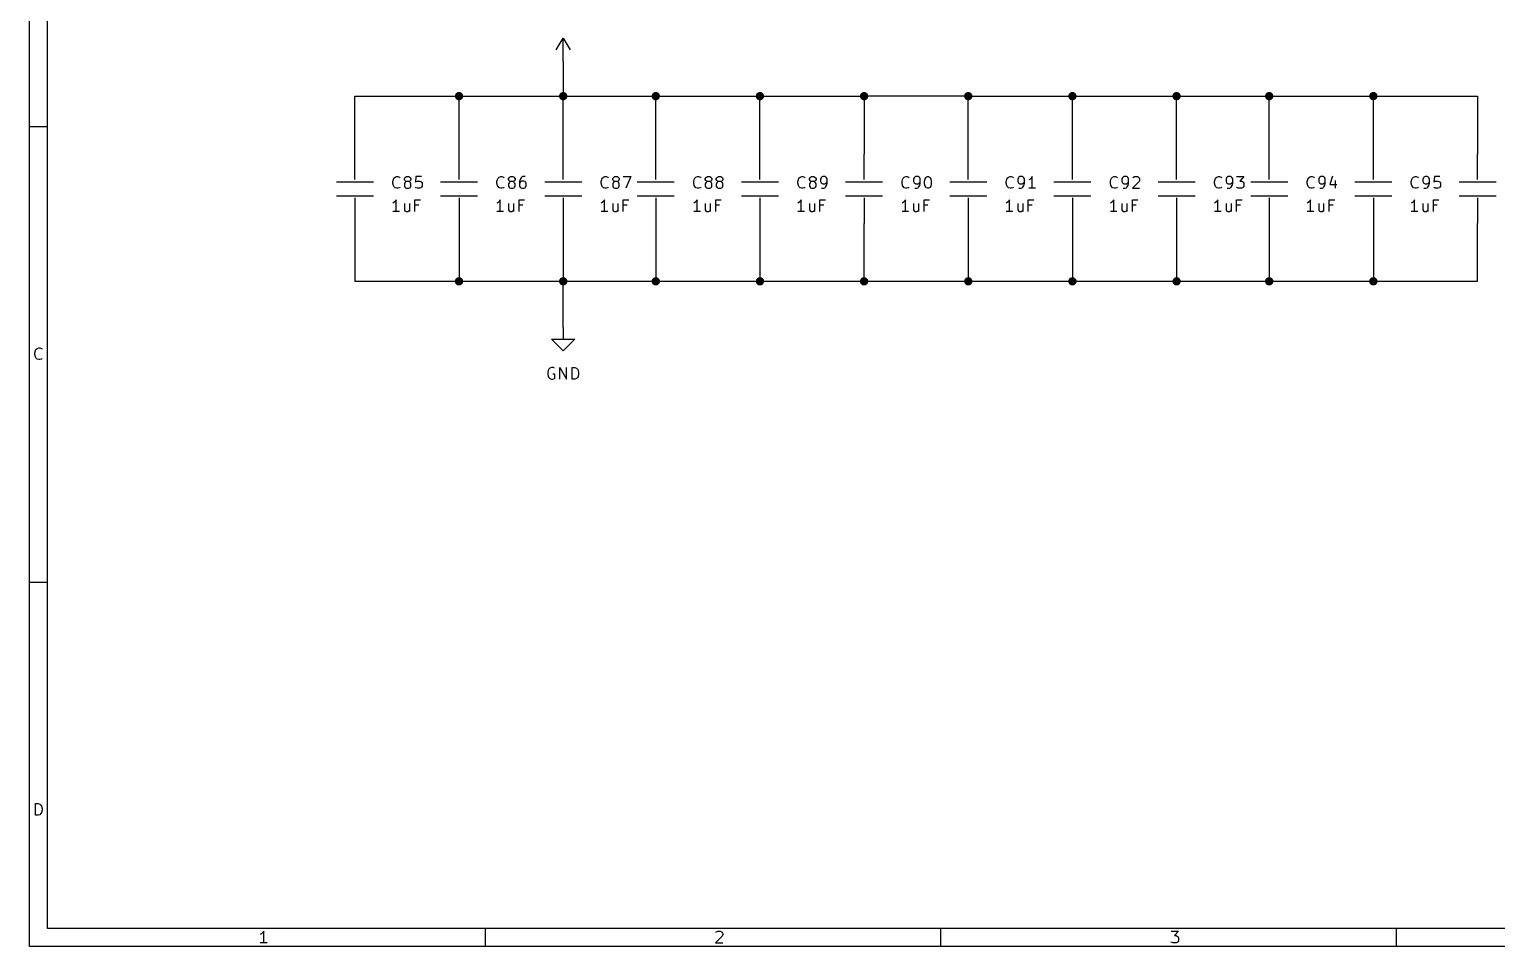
# Model space of a CAD drawing. Header units: millimetres. Extents: x 10 to 287, y -200 to -10.
# Drawn here: x 10 to 171, y -200 to -99.3 of the extents above; entities that cross this region are included whole.
import ezdxf

# ---------------------------------------------------------------- set-up
doc = ezdxf.new("R2010")
doc.units = ezdxf.units.MM
for name, color, linetype in [('GREENSIXTYFIVE', 129, 'CONTINUOUS'), ('LIGHTGREEN', 92, 'CONTINUOUS'), ('RED', 14, 'CONTINUOUS')]:
    doc.layers.add(name, color=color, linetype=linetype)

msp = doc.modelspace()

# ---------------------------------------------------------------- linework, layer by layer
at = {"layer": 'GREENSIXTYFIVE', "linetype": 'CONTINUOUS'}
for p, q in [((49.8831, -116.0585), (49.9435, -115.8166)), ((49.9435, -115.8166), (50.004, -115.6957)), ((50.004, -115.6957), (50.125, -115.5747)), ((50.125, -115.5747), (50.3064, -115.5142)), ((50.3064, -115.5142), (50.4273, -115.5142)), ((50.4273, -115.5142), (50.6088, -115.5747)), ((50.6088, -115.5747), (50.6692, -115.6352)), ((51.1531, -115.7561), (51.2135, -115.6352)), ((51.1531, -115.8166), (51.1531, -115.7561)), ((51.2135, -115.9376), (51.1531, -115.8166)), ((51.2135, -115.6352), (51.274, -115.5747)), ((51.274, -115.5747), (51.395, -115.5142)), ((51.395, -115.5142), (51.6369, -115.5142)), ((51.6369, -115.5142), (51.7578, -115.5747)), ((51.7578, -115.5747), (51.8183, -115.6352)), ((51.8183, -115.6352), (51.8788, -115.7561)), ((51.8788, -115.8166), (51.8183, -115.9376)), ((51.8788, -115.7561), (51.8788, -115.8166)), ((52.423, -115.5142), (52.3626, -116.119)), ((53.0278, -115.5142), (52.423, -115.5142)), ((61.3131, -116.0585), (61.3735, -115.8166)), ((61.3735, -115.8166), (61.434, -115.6957)), ((61.434, -115.6957), (61.555, -115.5747)), ((61.555, -115.5747), (61.7364, -115.5142)), ((61.7364, -115.5142), (61.8573, -115.5142)), ((61.8573, -115.5142), (62.0388, -115.5747)), ((62.0388, -115.5747), (62.0992, -115.6352)), ((62.5831, -115.7561), (62.6435, -115.6352)), ((62.5831, -115.8166), (62.5831, -115.7561)), ((62.6435, -115.9376), (62.5831, -115.8166)), ((62.6435, -115.6352), (62.704, -115.5747)), ((62.704, -115.5747), (62.825, -115.5142)), ((62.825, -115.5142), (63.0669, -115.5142)), ((63.0669, -115.5142), (63.1878, -115.5747)), ((63.1878, -115.5747), (63.2483, -115.6352)), ((63.2483, -115.6352), (63.3088, -115.7561)), ((63.3088, -115.8166), (63.2483, -115.9376)), ((63.3088, -115.7561), (63.3088, -115.8166)), ((63.853, -115.8166), (63.7926, -116.0585)), ((63.974, -115.6352), (63.853, -115.8166)), ((64.0345, -115.5747), (63.974, -115.6352)), ((64.1554, -115.5142), (64.0345, -115.5747)), ((64.3973, -115.5142), (64.1554, -115.5142)), ((72.7431, -116.0585), (72.8035, -115.8166)), ((72.8035, -115.8166), (72.864, -115.6957)), ((72.864, -115.6957), (72.985, -115.5747)), ((72.985, -115.5747), (73.1664, -115.5142)), ((73.1664, -115.5142), (73.2873, -115.5142)), ((73.2873, -115.5142), (73.4688, -115.5747)), ((73.4688, -115.5747), (73.5292, -115.6352)), ((74.0131, -115.7561), (74.0735, -115.6352)), ((74.0131, -115.8166), (74.0131, -115.7561)), ((74.0735, -115.9376), (74.0131, -115.8166)), ((74.0735, -115.6352), (74.134, -115.5747)), ((74.134, -115.5747), (74.255, -115.5142)), ((74.255, -115.5142), (74.4969, -115.5142)), ((74.4969, -115.5142), (74.6178, -115.5747)), ((74.6178, -115.5747), (74.6783, -115.6352)), ((74.6783, -115.6352), (74.7388, -115.7561)), ((74.7388, -115.8166), (74.6783, -115.9376)), ((74.7388, -115.7561), (74.7388, -115.8166)), ((75.1621, -115.5142), (76.0087, -115.5142)), ((76.0087, -115.5142), (75.4645, -116.7842)), ((82.9031, -116.0585), (82.9635, -115.8166)), ((82.9635, -115.8166), (83.024, -115.6957)), ((83.024, -115.6957), (83.145, -115.5747)), ((83.145, -115.5747), (83.3264, -115.5142)), ((83.3264, -115.5142), (83.4473, -115.5142)), ((83.4473, -115.5142), (83.6288, -115.5747)), ((83.6288, -115.5747), (83.6892, -115.6352)), ((84.1731, -115.7561), (84.2335, -115.6352)), ((84.1731, -115.8166), (84.1731, -115.7561)), ((84.2335, -115.9376), (84.1731, -115.8166)), ((84.2335, -115.6352), (84.294, -115.5747)), ((84.294, -115.5747), (84.415, -115.5142)), ((84.415, -115.5142), (84.6569, -115.5142)), ((84.6569, -115.5142), (84.7778, -115.5747)), ((84.7778, -115.5747), (84.8383, -115.6352)), ((84.8383, -115.6352), (84.8988, -115.7561)), ((84.8988, -115.8166), (84.8383, -115.9376)), ((84.8988, -115.7561), (84.8988, -115.8166)), ((85.3826, -115.7561), (85.443, -115.6352)), ((85.3826, -115.8166), (85.3826, -115.7561)), ((85.443, -115.9376), (85.3826, -115.8166)), ((85.443, -115.6352), (85.5035, -115.5747)), ((85.5035, -115.5747), (85.6245, -115.5142)), ((85.6245, -115.5142), (85.8664, -115.5142)), ((85.8664, -115.5142), (85.9873, -115.5747)), ((85.9873, -115.5747), (86.0478, -115.6352)), ((86.0478, -115.6352), (86.1083, -115.7561)), ((86.1083, -115.8166), (86.0478, -115.9376)), ((86.1083, -115.7561), (86.1083, -115.8166)), ((94.3331, -116.0585), (94.3935, -115.8166)), ((94.3935, -115.8166), (94.454, -115.6957)), ((94.454, -115.6957), (94.575, -115.5747)), ((94.575, -115.5747), (94.7564, -115.5142)), ((94.7564, -115.5142), (94.8773, -115.5142)), ((94.8773, -115.5142), (95.0588, -115.5747)), ((95.0588, -115.5747), (95.1192, -115.6352)), ((95.6031, -115.7561), (95.6635, -115.6352)), ((95.6031, -115.8166), (95.6031, -115.7561)), ((95.6635, -115.9376), (95.6031, -115.8166)), ((95.6635, -115.6352), (95.724, -115.5747)), ((95.724, -115.5747), (95.845, -115.5142)), ((95.845, -115.5142), (96.0869, -115.5142)), ((96.0869, -115.5142), (96.2078, -115.5747)), ((96.2078, -115.5747), (96.2683, -115.6352)), ((96.2683, -115.6352), (96.3288, -115.7561)), ((96.3288, -115.8166), (96.2683, -115.9376)), ((96.3288, -115.7561), (96.3288, -115.8166)), ((96.873, -115.6352), (96.8126, -115.7561)), ((96.8126, -115.7561), (96.8126, -116.0585)), ((96.9335, -115.5747), (96.873, -115.6352)), ((97.0545, -115.5142), (96.9335, -115.5747)), ((97.2964, -115.5142), (97.0545, -115.5142)), ((97.4173, -115.5747), (97.2964, -115.5142)), ((97.4778, -115.6352), (97.4173, -115.5747)), ((97.5383, -115.7561), (97.4778, -115.6352)), ((97.5383, -116.2399), (97.5383, -115.7561)), ((105.7631, -116.0585), (105.8235, -115.8166)), ((105.8235, -115.8166), (105.884, -115.6957)), ((105.884, -115.6957), (106.005, -115.5747)), ((106.005, -115.5747), (106.1864, -115.5142)), ((106.1864, -115.5142), (106.3073, -115.5142)), ((106.3073, -115.5142), (106.4888, -115.5747)), ((106.4888, -115.5747), (106.5492, -115.6352)), ((107.0935, -115.6352), (107.0331, -115.7561)), ((107.0331, -115.7561), (107.0331, -116.0585)), ((107.154, -115.5747), (107.0935, -115.6352)), ((107.275, -115.5142), (107.154, -115.5747)), ((107.5169, -115.5142), (107.275, -115.5142)), ((107.6378, -115.5747), (107.5169, -115.5142)), ((107.6983, -115.6352), (107.6378, -115.5747)), ((107.7588, -115.7561), (107.6983, -115.6352)), ((107.7588, -116.2399), (107.7588, -115.7561)), ((108.2426, -115.998), (108.303, -115.7561)), ((108.303, -115.7561), (108.3635, -115.6352)), ((108.3635, -115.6352), (108.424, -115.5747)), ((108.424, -115.5747), (108.5449, -115.5142)), ((108.5449, -115.5142), (108.6659, -115.5142)), ((108.6659, -115.5142), (108.7868, -115.5747)), ((108.7868, -115.5747), (108.8473, -115.6352)), ((108.8473, -115.6352), (108.9078, -115.7561)), ((108.9078, -115.7561), (108.9683, -115.998)), ((117.1931, -116.0585), (117.2535, -115.8166)), ((117.2535, -115.8166), (117.314, -115.6957)), ((117.314, -115.6957), (117.435, -115.5747)), ((117.435, -115.5747), (117.6164, -115.5142)), ((117.6164, -115.5142), (117.7373, -115.5142)), ((117.7373, -115.5142), (117.9188, -115.5747)), ((117.9188, -115.5747), (117.9792, -115.6352)), ((118.5235, -115.6352), (118.4631, -115.7561)), ((118.4631, -115.7561), (118.4631, -116.0585)), ((118.584, -115.5747), (118.5235, -115.6352)), ((118.705, -115.5142), (118.584, -115.5747)), ((118.9469, -115.5142), (118.705, -115.5142)), ((119.0678, -115.5747), (118.9469, -115.5142)), ((119.1283, -115.6352), (119.0678, -115.5747)), ((119.1888, -115.7561), (119.1283, -115.6352)), ((119.1888, -116.2399), (119.1888, -115.7561)), ((119.7935, -115.8166), (119.6726, -115.8771)), ((119.9145, -115.6957), (119.7935, -115.8166)), ((120.0354, -115.5142), (119.9145, -115.6957)), ((120.0354, -116.7842), (120.0354, -115.5142)), ((128.6231, -116.0585), (128.6835, -115.8166)), ((128.6835, -115.8166), (128.744, -115.6957)), ((128.744, -115.6957), (128.865, -115.5747)), ((128.865, -115.5747), (129.0464, -115.5142)), ((129.0464, -115.5142), (129.1673, -115.5142)), ((129.1673, -115.5142), (129.3488, -115.5747)), ((129.3488, -115.5747), (129.4092, -115.6352)), ((129.9535, -115.6352), (129.8931, -115.7561)), ((129.8931, -115.7561), (129.8931, -116.0585)), ((130.014, -115.5747), (129.9535, -115.6352)), ((130.135, -115.5142), (130.014, -115.5747)), ((130.3769, -115.5142), (130.135, -115.5142)), ((130.4978, -115.5747), (130.3769, -115.5142)), ((130.5583, -115.6352), (130.4978, -115.5747)), ((130.6188, -115.7561), (130.5583, -115.6352)), ((130.6188, -116.2399), (130.6188, -115.7561)), ((131.1026, -115.6352), (131.163, -115.5747)), ((131.163, -115.5747), (131.284, -115.5142)), ((131.284, -115.5142), (131.5864, -115.5142)), ((131.5864, -115.5142), (131.7073, -115.5747)), ((131.7073, -115.5747), (131.7678, -115.6352)), ((131.7678, -115.6352), (131.8283, -115.7561)), ((131.8283, -115.8771), (131.7678, -116.0585)), ((131.8283, -115.7561), (131.8283, -115.8771)), ((140.0531, -116.0585), (140.1135, -115.8166)), ((140.1135, -115.8166), (140.174, -115.6957)), ((140.174, -115.6957), (140.295, -115.5747)), ((140.295, -115.5747), (140.4764, -115.5142)), ((140.4764, -115.5142), (140.5973, -115.5142)), ((140.5973, -115.5142), (140.7788, -115.5747)), ((140.7788, -115.5747), (140.8392, -115.6352)), ((141.3835, -115.6352), (141.3231, -115.7561)), ((141.3231, -115.7561), (141.3231, -116.0585)), ((141.444, -115.5747), (141.3835, -115.6352)), ((141.565, -115.5142), (141.444, -115.5747)), ((141.8069, -115.5142), (141.565, -115.5142)), ((141.9278, -115.5747), (141.8069, -115.5142)), ((141.9883, -115.6352), (141.9278, -115.5747)), ((142.0488, -115.7561), (141.9883, -115.6352)), ((142.0488, -116.2399), (142.0488, -115.7561)), ((142.4721, -115.5142), (143.2583, -115.5142)), ((143.2583, -115.5142), (142.8349, -115.998)), ((150.2131, -116.0585), (150.2735, -115.8166)), ((150.2735, -115.8166), (150.334, -115.6957)), ((150.334, -115.6957), (150.455, -115.5747)), ((150.455, -115.5747), (150.6364, -115.5142)), ((150.6364, -115.5142), (150.7573, -115.5142)), ((150.7573, -115.5142), (150.9388, -115.5747)), ((150.9388, -115.5747), (150.9992, -115.6352)), ((151.5435, -115.6352), (151.4831, -115.7561)), ((151.4831, -115.7561), (151.4831, -116.0585)), ((151.604, -115.5747), (151.5435, -115.6352)), ((151.725, -115.5142), (151.604, -115.5747)), ((151.9669, -115.5142), (151.725, -115.5142)), ((152.0878, -115.5747), (151.9669, -115.5142)), ((152.1483, -115.6352), (152.0878, -115.5747)), ((152.2088, -115.7561), (152.1483, -115.6352)), ((152.2088, -116.2399), (152.2088, -115.7561)), ((152.9949, -115.4538), (152.6926, -116.3609)), ((161.6431, -116.0585), (161.7035, -115.8166)), ((161.7035, -115.8166), (161.764, -115.6957)), ((161.764, -115.6957), (161.885, -115.5747)), ((161.885, -115.5747), (162.0664, -115.5142)), ((162.0664, -115.5142), (162.1873, -115.5142)), ((162.1873, -115.5142), (162.3688, -115.5747)), ((162.3688, -115.5747), (162.4292, -115.6352)), ((162.9735, -115.6352), (162.9131, -115.7561)), ((162.9131, -115.7561), (162.9131, -116.0585)), ((163.034, -115.5747), (162.9735, -115.6352)), ((163.155, -115.5142), (163.034, -115.5747)), ((163.3969, -115.5142), (163.155, -115.5142)), ((163.5178, -115.5747), (163.3969, -115.5142)), ((163.5783, -115.6352), (163.5178, -115.5747)), ((163.6388, -115.7561), (163.5783, -115.6352)), ((163.6388, -116.2399), (163.6388, -115.7561)), ((164.183, -115.5142), (164.1226, -116.119)), ((164.7878, -115.5142), (164.183, -115.5142)), ((49.8831, -116.2399), (49.8831, -116.0585)), ((49.9435, -116.4818), (49.8831, -116.2399)), ((50.004, -116.6028), (49.9435, -116.4818)), ((50.125, -116.7238), (50.004, -116.6028)), ((50.3064, -116.7842), (50.125, -116.7238)), ((50.4273, -116.7842), (50.3064, -116.7842)), ((50.6088, -116.7238), (50.4273, -116.7842)), ((50.6692, -116.6633), (50.6088, -116.7238)), ((51.2135, -116.1795), (51.1531, -116.3004)), ((51.1531, -116.3004), (51.1531, -116.5423)), ((51.1531, -116.5423), (51.2135, -116.6633)), ((51.274, -115.998), (51.2135, -115.9376)), ((51.274, -116.119), (51.2135, -116.1795)), ((51.2135, -116.6633), (51.274, -116.7238)), ((51.395, -116.0585), (51.274, -115.998)), ((51.395, -116.0585), (51.274, -116.119)), ((51.274, -116.7238), (51.395, -116.7842)), ((51.6369, -116.0585), (51.395, -116.0585)), ((51.395, -116.7842), (51.6369, -116.7842)), ((51.7578, -115.998), (51.6369, -116.0585)), ((51.7578, -116.119), (51.6369, -116.0585)), ((51.6369, -116.7842), (51.7578, -116.7238)), ((51.8183, -115.9376), (51.7578, -115.998)), ((51.8183, -116.1795), (51.7578, -116.119)), ((51.7578, -116.7238), (51.8183, -116.6633)), ((51.8788, -116.3004), (51.8183, -116.1795)), ((51.8183, -116.6633), (51.8788, -116.5423)), ((51.8788, -116.5423), (51.8788, -116.3004)), ((52.3626, -116.119), (52.423, -116.0585)), ((52.423, -116.7238), (52.3626, -116.6633)), ((52.423, -116.0585), (52.544, -115.998)), ((52.544, -116.7842), (52.423, -116.7238)), ((52.544, -115.998), (52.8464, -115.998)), ((52.8464, -116.7842), (52.544, -116.7842)), ((52.8464, -115.998), (52.9673, -116.0585)), ((52.9673, -116.7238), (52.8464, -116.7842)), ((52.9673, -116.0585), (53.0278, -116.119)), ((53.0278, -116.6633), (52.9673, -116.7238)), ((53.0278, -116.119), (53.0883, -116.2399)), ((53.0883, -116.5423), (53.0278, -116.6633)), ((53.0883, -116.2399), (53.0883, -116.5423)), ((61.3131, -116.2399), (61.3131, -116.0585)), ((61.3735, -116.4818), (61.3131, -116.2399)), ((61.434, -116.6028), (61.3735, -116.4818)), ((61.555, -116.7238), (61.434, -116.6028)), ((61.7364, -116.7842), (61.555, -116.7238)), ((61.8573, -116.7842), (61.7364, -116.7842)), ((62.0388, -116.7238), (61.8573, -116.7842)), ((62.0992, -116.6633), (62.0388, -116.7238)), ((62.6435, -116.1795), (62.5831, -116.3004)), ((62.5831, -116.3004), (62.5831, -116.5423)), ((62.5831, -116.5423), (62.6435, -116.6633)), ((62.704, -115.998), (62.6435, -115.9376)), ((62.704, -116.119), (62.6435, -116.1795)), ((62.6435, -116.6633), (62.704, -116.7238)), ((62.825, -116.0585), (62.704, -115.998)), ((62.825, -116.0585), (62.704, -116.119)), ((62.704, -116.7238), (62.825, -116.7842)), ((63.0669, -116.0585), (62.825, -116.0585)), ((62.825, -116.7842), (63.0669, -116.7842)), ((63.1878, -115.998), (63.0669, -116.0585)), ((63.1878, -116.119), (63.0669, -116.0585)), ((63.0669, -116.7842), (63.1878, -116.7238)), ((63.2483, -115.9376), (63.1878, -115.998)), ((63.2483, -116.1795), (63.1878, -116.119)), ((63.1878, -116.7238), (63.2483, -116.6633)), ((63.3088, -116.3004), (63.2483, -116.1795)), ((63.2483, -116.6633), (63.3088, -116.5423)), ((63.3088, -116.5423), (63.3088, -116.3004)), ((63.7926, -116.0585), (63.7926, -116.5423)), ((63.853, -116.119), (63.7926, -116.2399)), ((63.7926, -116.5423), (63.853, -116.6633)), ((63.9135, -116.0585), (63.853, -116.119)), ((63.853, -116.6633), (63.9135, -116.7238)), ((64.0345, -115.998), (63.9135, -116.0585)), ((63.9135, -116.7238), (64.0345, -116.7842)), ((64.2764, -115.998), (64.0345, -115.998)), ((64.0345, -116.7842), (64.2764, -116.7842)), ((64.3973, -116.0585), (64.2764, -115.998)), ((64.2764, -116.7842), (64.3973, -116.7238)), ((64.4578, -116.119), (64.3973, -116.0585)), ((64.3973, -116.7238), (64.4578, -116.6633)), ((64.5183, -116.2399), (64.4578, -116.119)), ((64.4578, -116.6633), (64.5183, -116.5423)), ((64.5183, -116.5423), (64.5183, -116.2399)), ((72.7431, -116.2399), (72.7431, -116.0585)), ((72.8035, -116.4818), (72.7431, -116.2399)), ((72.864, -116.6028), (72.8035, -116.4818)), ((72.985, -116.7238), (72.864, -116.6028)), ((73.1664, -116.7842), (72.985, -116.7238)), ((73.2873, -116.7842), (73.1664, -116.7842)), ((73.4688, -116.7238), (73.2873, -116.7842)), ((73.5292, -116.6633), (73.4688, -116.7238)), ((74.0735, -116.1795), (74.0131, -116.3004)), ((74.0131, -116.3004), (74.0131, -116.5423)), ((74.0131, -116.5423), (74.0735, -116.6633)), ((74.134, -115.998), (74.0735, -115.9376)), ((74.134, -116.119), (74.0735, -116.1795)), ((74.0735, -116.6633), (74.134, -116.7238)), ((74.255, -116.0585), (74.134, -115.998)), ((74.255, -116.0585), (74.134, -116.119)), ((74.134, -116.7238), (74.255, -116.7842)), ((74.4969, -116.0585), (74.255, -116.0585)), ((74.255, -116.7842), (74.4969, -116.7842)), ((74.6178, -115.998), (74.4969, -116.0585)), ((74.6178, -116.119), (74.4969, -116.0585)), ((74.4969, -116.7842), (74.6178, -116.7238)), ((74.6783, -115.9376), (74.6178, -115.998)), ((74.6783, -116.1795), (74.6178, -116.119)), ((74.6178, -116.7238), (74.6783, -116.6633)), ((74.7388, -116.3004), (74.6783, -116.1795)), ((74.6783, -116.6633), (74.7388, -116.5423)), ((74.7388, -116.5423), (74.7388, -116.3004)), ((82.9031, -116.2399), (82.9031, -116.0585)), ((82.9635, -116.4818), (82.9031, -116.2399)), ((83.024, -116.6028), (82.9635, -116.4818)), ((83.145, -116.7238), (83.024, -116.6028)), ((83.3264, -116.7842), (83.145, -116.7238)), ((83.4473, -116.7842), (83.3264, -116.7842)), ((83.6288, -116.7238), (83.4473, -116.7842)), ((83.6892, -116.6633), (83.6288, -116.7238)), ((84.2335, -116.1795), (84.1731, -116.3004)), ((84.1731, -116.3004), (84.1731, -116.5423)), ((84.1731, -116.5423), (84.2335, -116.6633)), ((84.294, -115.998), (84.2335, -115.9376)), ((84.294, -116.119), (84.2335, -116.1795)), ((84.2335, -116.6633), (84.294, -116.7238)), ((84.415, -116.0585), (84.294, -115.998)), ((84.415, -116.0585), (84.294, -116.119)), ((84.294, -116.7238), (84.415, -116.7842)), ((84.6569, -116.0585), (84.415, -116.0585)), ((84.415, -116.7842), (84.6569, -116.7842)), ((84.7778, -115.998), (84.6569, -116.0585)), ((84.7778, -116.119), (84.6569, -116.0585)), ((84.6569, -116.7842), (84.7778, -116.7238)), ((84.8383, -115.9376), (84.7778, -115.998)), ((84.8383, -116.1795), (84.7778, -116.119)), ((84.7778, -116.7238), (84.8383, -116.6633)), ((84.8988, -116.3004), (84.8383, -116.1795)), ((84.8383, -116.6633), (84.8988, -116.5423)), ((84.8988, -116.5423), (84.8988, -116.3004)), ((85.443, -116.1795), (85.3826, -116.3004)), ((85.3826, -116.3004), (85.3826, -116.5423)), ((85.3826, -116.5423), (85.443, -116.6633)), ((85.5035, -115.998), (85.443, -115.9376)), ((85.5035, -116.119), (85.443, -116.1795)), ((85.443, -116.6633), (85.5035, -116.7238)), ((85.6245, -116.0585), (85.5035, -115.998)), ((85.6245, -116.0585), (85.5035, -116.119)), ((85.5035, -116.7238), (85.6245, -116.7842)), ((85.8664, -116.0585), (85.6245, -116.0585)), ((85.6245, -116.7842), (85.8664, -116.7842)), ((85.9873, -115.998), (85.8664, -116.0585)), ((85.9873, -116.119), (85.8664, -116.0585)), ((85.8664, -116.7842), (85.9873, -116.7238)), ((86.0478, -115.9376), (85.9873, -115.998)), ((86.0478, -116.1795), (85.9873, -116.119)), ((85.9873, -116.7238), (86.0478, -116.6633)), ((86.1083, -116.3004), (86.0478, -116.1795)), ((86.0478, -116.6633), (86.1083, -116.5423)), ((86.1083, -116.5423), (86.1083, -116.3004)), ((94.3331, -116.2399), (94.3331, -116.0585)), ((94.3935, -116.4818), (94.3331, -116.2399)), ((94.454, -116.6028), (94.3935, -116.4818)), ((94.575, -116.7238), (94.454, -116.6028)), ((94.7564, -116.7842), (94.575, -116.7238)), ((94.8773, -116.7842), (94.7564, -116.7842)), ((95.0588, -116.7238), (94.8773, -116.7842)), ((95.1192, -116.6633), (95.0588, -116.7238)), ((95.6635, -116.1795), (95.6031, -116.3004)), ((95.6031, -116.3004), (95.6031, -116.5423)), ((95.6031, -116.5423), (95.6635, -116.6633)), ((95.724, -115.998), (95.6635, -115.9376)), ((95.724, -116.119), (95.6635, -116.1795)), ((95.6635, -116.6633), (95.724, -116.7238)), ((95.845, -116.0585), (95.724, -115.998)), ((95.845, -116.0585), (95.724, -116.119)), ((95.724, -116.7238), (95.845, -116.7842)), ((96.0869, -116.0585), (95.845, -116.0585)), ((95.845, -116.7842), (96.0869, -116.7842)), ((96.2078, -115.998), (96.0869, -116.0585)), ((96.2078, -116.119), (96.0869, -116.0585)), ((96.0869, -116.7842), (96.2078, -116.7238)), ((96.2683, -115.9376), (96.2078, -115.998)), ((96.2683, -116.1795), (96.2078, -116.119)), ((96.2078, -116.7238), (96.2683, -116.6633)), ((96.3288, -116.3004), (96.2683, -116.1795)), ((96.2683, -116.6633), (96.3288, -116.5423)), ((96.3288, -116.5423), (96.3288, -116.3004)), ((96.8126, -116.0585), (96.873, -116.1795)), ((96.873, -116.1795), (96.9335, -116.2399)), ((96.9335, -116.2399), (97.0545, -116.3004)), ((96.9335, -116.7842), (97.1754, -116.7842)), ((97.0545, -116.3004), (97.2964, -116.3004)), ((97.1754, -116.7842), (97.2964, -116.7238)), ((97.2964, -116.3004), (97.4173, -116.2399)), ((97.2964, -116.7238), (97.3568, -116.6633)), ((97.3568, -116.6633), (97.4778, -116.4818)), ((97.4173, -116.2399), (97.4778, -116.1795)), ((97.4778, -116.1795), (97.5383, -116.0585)), ((97.4778, -116.4818), (97.5383, -116.2399)), ((105.7631, -116.2399), (105.7631, -116.0585)), ((105.8235, -116.4818), (105.7631, -116.2399)), ((105.884, -116.6028), (105.8235, -116.4818)), ((106.005, -116.7238), (105.884, -116.6028)), ((106.1864, -116.7842), (106.005, -116.7238)), ((106.3073, -116.7842), (106.1864, -116.7842)), ((106.4888, -116.7238), (106.3073, -116.7842)), ((106.5492, -116.6633), (106.4888, -116.7238)), ((107.0331, -116.0585), (107.0935, -116.1795)), ((107.0935, -116.1795), (107.154, -116.2399)), ((107.154, -116.2399), (107.275, -116.3004)), ((107.154, -116.7842), (107.3959, -116.7842)), ((107.275, -116.3004), (107.5169, -116.3004)), ((107.3959, -116.7842), (107.5169, -116.7238)), ((107.5169, -116.3004), (107.6378, -116.2399)), ((107.5169, -116.7238), (107.5773, -116.6633)), ((107.5773, -116.6633), (107.6983, -116.4818)), ((107.6378, -116.2399), (107.6983, -116.1795)), ((107.6983, -116.1795), (107.7588, -116.0585)), ((107.6983, -116.4818), (107.7588, -116.2399)), ((108.2426, -116.3004), (108.2426, -115.998)), ((108.303, -116.5423), (108.2426, -116.3004)), ((108.3635, -116.6633), (108.303, -116.5423)), ((108.424, -116.7238), (108.3635, -116.6633)), ((108.5449, -116.7842), (108.424, -116.7238)), ((108.6659, -116.7842), (108.5449, -116.7842)), ((108.7868, -116.7238), (108.6659, -116.7842)), ((108.8473, -116.6633), (108.7868, -116.7238)), ((108.9078, -116.5423), (108.8473, -116.6633)), ((108.9683, -116.3004), (108.9078, -116.5423)), ((108.9683, -115.998), (108.9683, -116.3004)), ((117.1931, -116.2399), (117.1931, -116.0585)), ((117.2535, -116.4818), (117.1931, -116.2399)), ((117.314, -116.6028), (117.2535, -116.4818)), ((117.435, -116.7238), (117.314, -116.6028)), ((117.6164, -116.7842), (117.435, -116.7238)), ((117.7373, -116.7842), (117.6164, -116.7842)), ((117.9188, -116.7238), (117.7373, -116.7842)), ((117.9792, -116.6633), (117.9188, -116.7238)), ((118.4631, -116.0585), (118.5235, -116.1795)), ((118.5235, -116.1795), (118.584, -116.2399)), ((118.584, -116.2399), (118.705, -116.3004)), ((118.584, -116.7842), (118.8259, -116.7842)), ((118.705, -116.3004), (118.9469, -116.3004)), ((118.8259, -116.7842), (118.9469, -116.7238)), ((118.9469, -116.3004), (119.0678, -116.2399)), ((118.9469, -116.7238), (119.0073, -116.6633)), ((119.0073, -116.6633), (119.1283, -116.4818)), ((119.0678, -116.2399), (119.1283, -116.1795)), ((119.1283, -116.1795), (119.1888, -116.0585)), ((119.1283, -116.4818), (119.1888, -116.2399)), ((120.3983, -116.7842), (119.6726, -116.7842)), ((128.6231, -116.2399), (128.6231, -116.0585)), ((128.6835, -116.4818), (128.6231, -116.2399)), ((128.744, -116.6028), (128.6835, -116.4818)), ((128.865, -116.7238), (128.744, -116.6028)), ((129.0464, -116.7842), (128.865, -116.7238)), ((129.1673, -116.7842), (129.0464, -116.7842)), ((129.3488, -116.7238), (129.1673, -116.7842)), ((129.4092, -116.6633), (129.3488, -116.7238)), ((129.8931, -116.0585), (129.9535, -116.1795)), ((129.9535, -116.1795), (130.014, -116.2399)), ((130.014, -116.2399), (130.135, -116.3004)), ((130.014, -116.7842), (130.2559, -116.7842)), ((130.135, -116.3004), (130.3769, -116.3004)), ((130.2559, -116.7842), (130.3769, -116.7238)), ((130.3769, -116.3004), (130.4978, -116.2399)), ((130.3769, -116.7238), (130.4373, -116.6633)), ((130.4373, -116.6633), (130.5583, -116.4818)), ((130.4978, -116.2399), (130.5583, -116.1795)), ((130.5583, -116.1795), (130.6188, -116.0585)), ((130.5583, -116.4818), (130.6188, -116.2399)), ((131.7678, -116.0585), (131.0421, -116.7842)), ((131.0421, -116.7842), (131.8283, -116.7842)), ((140.0531, -116.2399), (140.0531, -116.0585)), ((140.1135, -116.4818), (140.0531, -116.2399)), ((140.174, -116.6028), (140.1135, -116.4818)), ((140.295, -116.7238), (140.174, -116.6028)), ((140.4764, -116.7842), (140.295, -116.7238)), ((140.5973, -116.7842), (140.4764, -116.7842)), ((140.7788, -116.7238), (140.5973, -116.7842)), ((140.8392, -116.6633), (140.7788, -116.7238)), ((141.3231, -116.0585), (141.3835, -116.1795)), ((141.3835, -116.1795), (141.444, -116.2399)), ((141.444, -116.2399), (141.565, -116.3004)), ((141.444, -116.7842), (141.6859, -116.7842)), ((141.565, -116.3004), (141.8069, -116.3004)), ((141.6859, -116.7842), (141.8069, -116.7238)), ((141.8069, -116.3004), (141.9278, -116.2399)), ((141.8069, -116.7238), (141.8673, -116.6633)), ((141.8673, -116.6633), (141.9883, -116.4818)), ((141.9278, -116.2399), (141.9883, -116.1795)), ((141.9883, -116.1795), (142.0488, -116.0585)), ((141.9883, -116.4818), (142.0488, -116.2399)), ((142.5326, -116.7238), (142.4721, -116.6633)), ((142.6535, -116.7842), (142.5326, -116.7238)), ((143.0164, -116.7842), (142.6535, -116.7842)), ((142.8349, -115.998), (143.0164, -115.998)), ((143.0164, -115.998), (143.1373, -116.0585)), ((143.1373, -116.7238), (143.0164, -116.7842)), ((143.1373, -116.0585), (143.1978, -116.119)), ((143.1978, -116.6633), (143.1373, -116.7238)), ((143.1978, -116.119), (143.2583, -116.2399)), ((143.2583, -116.5423), (143.1978, -116.6633)), ((143.2583, -116.2399), (143.2583, -116.5423)), ((150.2131, -116.2399), (150.2131, -116.0585)), ((150.2735, -116.4818), (150.2131, -116.2399)), ((150.334, -116.6028), (150.2735, -116.4818)), ((150.455, -116.7238), (150.334, -116.6028)), ((150.6364, -116.7842), (150.455, -116.7238)), ((150.7573, -116.7842), (150.6364, -116.7842)), ((150.9388, -116.7238), (150.7573, -116.7842)), ((150.9992, -116.6633), (150.9388, -116.7238)), ((151.4831, -116.0585), (151.5435, -116.1795)), ((151.5435, -116.1795), (151.604, -116.2399)), ((151.604, -116.2399), (151.725, -116.3004)), ((151.604, -116.7842), (151.8459, -116.7842)), ((151.725, -116.3004), (151.9669, -116.3004)), ((151.8459, -116.7842), (151.9669, -116.7238)), ((151.9669, -116.3004), (152.0878, -116.2399)), ((151.9669, -116.7238), (152.0273, -116.6633)), ((152.0273, -116.6633), (152.1483, -116.4818)), ((152.0878, -116.2399), (152.1483, -116.1795)), ((152.1483, -116.1795), (152.2088, -116.0585)), ((152.1483, -116.4818), (152.2088, -116.2399)), ((152.6926, -116.3609), (153.4787, -116.3609)), ((153.2973, -115.9376), (153.2973, -116.7842)), ((161.6431, -116.2399), (161.6431, -116.0585)), ((161.7035, -116.4818), (161.6431, -116.2399)), ((161.764, -116.6028), (161.7035, -116.4818)), ((161.885, -116.7238), (161.764, -116.6028)), ((162.0664, -116.7842), (161.885, -116.7238)), ((162.1873, -116.7842), (162.0664, -116.7842)), ((162.3688, -116.7238), (162.1873, -116.7842)), ((162.4292, -116.6633), (162.3688, -116.7238)), ((162.9131, -116.0585), (162.9735, -116.1795)), ((162.9735, -116.1795), (163.034, -116.2399)), ((163.034, -116.2399), (163.155, -116.3004)), ((163.034, -116.7842), (163.2759, -116.7842)), ((163.155, -116.3004), (163.3969, -116.3004)), ((163.2759, -116.7842), (163.3969, -116.7238)), ((163.3969, -116.3004), (163.5178, -116.2399)), ((163.3969, -116.7238), (163.4573, -116.6633)), ((163.4573, -116.6633), (163.5783, -116.4818)), ((163.5178, -116.2399), (163.5783, -116.1795)), ((163.5783, -116.1795), (163.6388, -116.0585)), ((163.5783, -116.4818), (163.6388, -116.2399)), ((164.1226, -116.119), (164.183, -116.0585)), ((164.183, -116.7238), (164.1226, -116.6633)), ((164.183, -116.0585), (164.304, -115.998)), ((164.304, -116.7842), (164.183, -116.7238)), ((164.304, -115.998), (164.6064, -115.998)), ((164.6064, -116.7842), (164.304, -116.7842)), ((164.6064, -115.998), (164.7273, -116.0585)), ((164.7273, -116.7238), (164.6064, -116.7842)), ((164.7273, -116.0585), (164.7878, -116.119)), ((164.7878, -116.6633), (164.7273, -116.7238)), ((164.7878, -116.119), (164.8483, -116.2399)), ((164.8483, -116.5423), (164.7878, -116.6633)), ((164.8483, -116.2399), (164.8483, -116.5423)), ((50.004, -118.3566), (49.8831, -118.4171)), ((50.125, -118.2357), (50.004, -118.3566)), ((50.2459, -118.0542), (50.125, -118.2357)), ((50.2459, -119.3242), (50.2459, -118.0542)), ((51.153, -118.4776), (51.153, -119.1428)), ((51.153, -119.1428), (51.2135, -119.2638)), ((51.6973, -118.4776), (51.6973, -119.3242)), ((52.302, -119.3242), (52.302, -118.0542)), ((52.302, -118.0542), (52.9068, -118.0542)), ((52.7254, -118.659), (52.302, -118.659)), ((61.434, -118.3566), (61.3131, -118.4171)), ((61.555, -118.2357), (61.434, -118.3566)), ((61.6759, -118.0542), (61.555, -118.2357)), ((61.6759, -119.3242), (61.6759, -118.0542)), ((62.583, -118.4776), (62.583, -119.1428)), ((62.583, -119.1428), (62.6435, -119.2638)), ((63.1273, -118.4776), (63.1273, -119.3242)), ((63.732, -119.3242), (63.732, -118.0542)), ((63.732, -118.0542), (64.3368, -118.0542)), ((64.1554, -118.659), (63.732, -118.659)), ((72.864, -118.3566), (72.7431, -118.4171)), ((72.985, -118.2357), (72.864, -118.3566)), ((73.1059, -118.0542), (72.985, -118.2357)), ((73.1059, -119.3242), (73.1059, -118.0542)), ((74.013, -118.4776), (74.013, -119.1428)), ((74.013, -119.1428), (74.0735, -119.2638)), ((74.5573, -118.4776), (74.5573, -119.3242)), ((75.162, -119.3242), (75.162, -118.0542)), ((75.162, -118.0542), (75.7668, -118.0542)), ((75.5854, -118.659), (75.162, -118.659)), ((83.024, -118.3566), (82.9031, -118.4171)), ((83.145, -118.2357), (83.024, -118.3566)), ((83.2659, -118.0542), (83.145, -118.2357)), ((83.2659, -119.3242), (83.2659, -118.0542)), ((84.173, -118.4776), (84.173, -119.1428)), ((84.173, -119.1428), (84.2335, -119.2638)), ((84.7173, -118.4776), (84.7173, -119.3242)), ((85.322, -119.3242), (85.322, -118.0542)), ((85.322, -118.0542), (85.9268, -118.0542)), ((85.7454, -118.659), (85.322, -118.659)), ((94.454, -118.3566), (94.3331, -118.4171)), ((94.575, -118.2357), (94.454, -118.3566)), ((94.6959, -118.0542), (94.575, -118.2357)), ((94.6959, -119.3242), (94.6959, -118.0542)), ((95.603, -118.4776), (95.603, -119.1428)), ((95.603, -119.1428), (95.6635, -119.2638)), ((96.1473, -118.4776), (96.1473, -119.3242)), ((96.752, -119.3242), (96.752, -118.0542)), ((96.752, -118.0542), (97.3568, -118.0542)), ((97.1754, -118.659), (96.752, -118.659)), ((105.884, -118.3566), (105.7631, -118.4171)), ((106.005, -118.2357), (105.884, -118.3566)), ((106.1259, -118.0542), (106.005, -118.2357)), ((106.1259, -119.3242), (106.1259, -118.0542)), ((107.033, -118.4776), (107.033, -119.1428)), ((107.033, -119.1428), (107.0935, -119.2638)), ((107.5773, -118.4776), (107.5773, -119.3242)), ((108.182, -119.3242), (108.182, -118.0542)), ((108.182, -118.0542), (108.7868, -118.0542)), ((108.6054, -118.659), (108.182, -118.659)), ((117.314, -118.3566), (117.1931, -118.4171)), ((117.435, -118.2357), (117.314, -118.3566)), ((117.5559, -118.0542), (117.435, -118.2357)), ((117.5559, -119.3242), (117.5559, -118.0542)), ((118.463, -118.4776), (118.463, -119.1428)), ((118.463, -119.1428), (118.5235, -119.2638)), ((119.0073, -118.4776), (119.0073, -119.3242)), ((119.612, -119.3242), (119.612, -118.0542)), ((119.612, -118.0542), (120.2168, -118.0542)), ((120.0354, -118.659), (119.612, -118.659)), ((128.744, -118.3566), (128.6231, -118.4171)), ((128.865, -118.2357), (128.744, -118.3566)), ((128.9859, -118.0542), (128.865, -118.2357)), ((128.9859, -119.3242), (128.9859, -118.0542)), ((129.893, -118.4776), (129.893, -119.1428)), ((129.893, -119.1428), (129.9535, -119.2638)), ((130.4373, -118.4776), (130.4373, -119.3242)), ((131.042, -119.3242), (131.042, -118.0542)), ((131.042, -118.0542), (131.6468, -118.0542)), ((131.4654, -118.659), (131.042, -118.659)), ((140.174, -118.3566), (140.0531, -118.4171)), ((140.295, -118.2357), (140.174, -118.3566)), ((140.4159, -118.0542), (140.295, -118.2357)), ((140.4159, -119.3242), (140.4159, -118.0542)), ((141.323, -118.4776), (141.323, -119.1428)), ((141.323, -119.1428), (141.3835, -119.2638)), ((141.8673, -118.4776), (141.8673, -119.3242)), ((142.472, -119.3242), (142.472, -118.0542)), ((142.472, -118.0542), (143.0768, -118.0542)), ((142.8954, -118.659), (142.472, -118.659)), ((150.334, -118.3566), (150.2131, -118.4171)), ((150.455, -118.2357), (150.334, -118.3566)), ((150.5759, -118.0542), (150.455, -118.2357)), ((150.5759, -119.3242), (150.5759, -118.0542)), ((151.483, -118.4776), (151.483, -119.1428)), ((151.483, -119.1428), (151.5435, -119.2638)), ((152.0273, -118.4776), (152.0273, -119.3242)), ((152.632, -119.3242), (152.632, -118.0542)), ((152.632, -118.0542), (153.2368, -118.0542)), ((153.0554, -118.659), (152.632, -118.659)), ((161.764, -118.3566), (161.6431, -118.4171)), ((161.885, -118.2357), (161.764, -118.3566)), ((162.0059, -118.0542), (161.885, -118.2357)), ((162.0059, -119.3242), (162.0059, -118.0542)), ((162.913, -118.4776), (162.913, -119.1428)), ((162.913, -119.1428), (162.9735, -119.2638)), ((163.4573, -118.4776), (163.4573, -119.3242)), ((164.062, -119.3242), (164.062, -118.0542)), ((164.062, -118.0542), (164.6668, -118.0542)), ((164.4854, -118.659), (164.062, -118.659)), ((50.6088, -119.3242), (49.8831, -119.3242)), ((51.2135, -119.2638), (51.3345, -119.3242)), ((51.3345, -119.3242), (51.5159, -119.3242)), ((51.5159, -119.3242), (51.6368, -119.2638)), ((51.6368, -119.2638), (51.6973, -119.2033)), ((62.0388, -119.3242), (61.3131, -119.3242)), ((62.6435, -119.2638), (62.7645, -119.3242)), ((62.7645, -119.3242), (62.9459, -119.3242)), ((62.9459, -119.3242), (63.0668, -119.2638)), ((63.0668, -119.2638), (63.1273, -119.2033)), ((73.4688, -119.3242), (72.7431, -119.3242)), ((74.0735, -119.2638), (74.1945, -119.3242)), ((74.1945, -119.3242), (74.3759, -119.3242)), ((74.3759, -119.3242), (74.4968, -119.2638)), ((74.4968, -119.2638), (74.5573, -119.2033)), ((83.6288, -119.3242), (82.9031, -119.3242)), ((84.2335, -119.2638), (84.3545, -119.3242)), ((84.3545, -119.3242), (84.5359, -119.3242)), ((84.5359, -119.3242), (84.6568, -119.2638)), ((84.6568, -119.2638), (84.7173, -119.2033)), ((95.0588, -119.3242), (94.3331, -119.3242)), ((95.6635, -119.2638), (95.7845, -119.3242)), ((95.7845, -119.3242), (95.9659, -119.3242)), ((95.9659, -119.3242), (96.0868, -119.2638)), ((96.0868, -119.2638), (96.1473, -119.2033)), ((106.4888, -119.3242), (105.7631, -119.3242)), ((107.0935, -119.2638), (107.2145, -119.3242)), ((107.2145, -119.3242), (107.3959, -119.3242)), ((107.3959, -119.3242), (107.5168, -119.2638)), ((107.5168, -119.2638), (107.5773, -119.2033)), ((117.9188, -119.3242), (117.1931, -119.3242)), ((118.5235, -119.2638), (118.6445, -119.3242)), ((118.6445, -119.3242), (118.8259, -119.3242)), ((118.8259, -119.3242), (118.9468, -119.2638)), ((118.9468, -119.2638), (119.0073, -119.2033)), ((129.3488, -119.3242), (128.6231, -119.3242)), ((129.9535, -119.2638), (130.0745, -119.3242)), ((130.0745, -119.3242), (130.2559, -119.3242)), ((130.2559, -119.3242), (130.3768, -119.2638)), ((130.3768, -119.2638), (130.4373, -119.2033)), ((140.7788, -119.3242), (140.0531, -119.3242)), ((141.3835, -119.2638), (141.5045, -119.3242)), ((141.5045, -119.3242), (141.6859, -119.3242)), ((141.6859, -119.3242), (141.8068, -119.2638)), ((141.8068, -119.2638), (141.8673, -119.2033)), ((150.9388, -119.3242), (150.2131, -119.3242)), ((151.5435, -119.2638), (151.6645, -119.3242)), ((151.6645, -119.3242), (151.8459, -119.3242)), ((151.8459, -119.3242), (151.9668, -119.2638)), ((151.9668, -119.2638), (152.0273, -119.2033)), ((162.3688, -119.3242), (161.6431, -119.3242)), ((162.9735, -119.2638), (163.0945, -119.3242)), ((163.0945, -119.3242), (163.2759, -119.3242)), ((163.2759, -119.3242), (163.3968, -119.2638)), ((163.3968, -119.2638), (163.4573, -119.2033)), ((66.9471, -136.7716), (66.8867, -137.0135)), ((67.0076, -136.6507), (66.9471, -136.7716)), ((67.1286, -136.5297), (67.0076, -136.6507)), ((67.31, -136.4692), (67.1286, -136.5297)), ((67.4914, -136.4692), (67.31, -136.4692)), ((67.6124, -136.5297), (67.4914, -136.4692)), ((68.2171, -137.7392), (68.2171, -136.4692)), ((68.2171, -136.4692), (68.9428, -137.7392)), ((68.9428, -137.7392), (68.9428, -136.4692)), ((69.5476, -137.7392), (69.5476, -136.4692)), ((69.5476, -136.4692), (69.85, -136.4692)), ((69.85, -136.4692), (70.0314, -136.5297)), ((70.0314, -136.5297), (70.1524, -136.6507)), ((70.1524, -136.6507), (70.2129, -136.7716)), ((70.2129, -136.7716), (70.2733, -137.0135)), ((66.8867, -137.0135), (66.8867, -137.1949)), ((66.8867, -137.1949), (66.9471, -137.4368)), ((66.9471, -137.4368), (67.0076, -137.5578)), ((67.0076, -137.5578), (67.1286, -137.6788)), ((67.1286, -137.6788), (67.31, -137.7392)), ((67.31, -137.7392), (67.4309, -137.7392)), ((67.6728, -137.1949), (67.4309, -137.1949)), ((67.4309, -137.7392), (67.6124, -137.6788)), ((67.6124, -137.6788), (67.6728, -137.6183)), ((67.6728, -137.6183), (67.6728, -137.1949)), ((69.85, -137.7392), (69.5476, -137.7392)), ((70.0314, -137.6788), (69.85, -137.7392)), ((70.1524, -137.5578), (70.0314, -137.6788)), ((70.2129, -137.4368), (70.1524, -137.5578)), ((70.2733, -137.1949), (70.2129, -137.4368)), ((70.2733, -137.0135), (70.2733, -137.1949))]:
    msp.add_line(p, q, dxfattribs=at)
at = {"layer": 'LIGHTGREEN', "linetype": 'CONTINUOUS'}
for p, q in [((68.58, -102.87), (68.58, -106.68)), ((45.72, -106.68), (57.15, -106.68)), ((45.72, -113.03), (45.72, -106.68)), ((57.15, -113.03), (57.15, -106.68)), ((57.15, -106.68), (68.58, -106.68)), ((68.58, -106.68), (78.74, -106.68)), ((68.58, -113.03), (68.58, -106.68)), ((78.74, -113.03), (78.74, -106.68)), ((78.74, -106.68), (90.17, -106.68)), ((90.17, -106.68), (101.6, -106.68)), ((90.17, -113.03), (90.17, -106.68)), ((101.6, -106.68), (101.6, -113.03)), ((113.03, -106.68), (101.6, -106.68)), ((113.03, -106.68), (124.46, -106.68)), ((113.03, -113.03), (113.03, -106.68)), ((124.46, -106.68), (135.89, -106.68)), ((124.46, -113.03), (124.46, -106.68)), ((135.89, -113.03), (135.89, -106.68)), ((135.89, -106.68), (146.05, -106.68)), ((146.05, -106.68), (157.48, -106.68)), ((146.05, -113.03), (146.05, -106.68)), ((157.48, -106.68), (168.91, -106.68)), ((157.48, -113.03), (157.48, -106.68)), ((168.91, -106.68), (168.91, -113.03)), ((45.72, -120.65), (45.72, -127)), ((57.15, -120.65), (57.15, -127)), ((68.58, -120.65), (68.58, -127)), ((78.74, -120.65), (78.74, -127)), ((90.17, -120.65), (90.17, -127)), ((101.6, -127), (101.6, -120.65)), ((113.03, -120.65), (113.03, -127)), ((124.46, -120.65), (124.46, -127)), ((135.89, -120.65), (135.89, -127)), ((146.05, -120.65), (146.05, -127)), ((157.48, -120.65), (157.48, -127)), ((168.91, -127), (168.91, -120.65)), ((45.72, -127), (57.15, -127)), ((57.15, -127), (68.58, -127)), ((68.58, -132.08), (68.58, -127)), ((68.58, -127), (78.74, -127)), ((78.74, -127), (90.17, -127)), ((90.17, -127), (101.6, -127)), ((101.6, -127), (113.03, -127)), ((113.03, -127), (124.46, -127)), ((124.46, -127), (135.89, -127)), ((135.89, -127), (146.05, -127)), ((146.05, -127), (157.48, -127)), ((157.48, -127), (168.91, -127))]:
    msp.add_line(p, q, dxfattribs=at)
at = {"layer": 'LIGHTGREEN', "const_width": 0.4572}
for points in [[(56.9214, -106.68, 1), (57.3786, -106.68, 1)], [(68.3514, -106.68, 1), (68.8086, -106.68, 1)], [(78.5114, -106.68, 1), (78.9686, -106.68, 1)], [(89.9414, -106.68, 1), (90.3986, -106.68, 1)], [(101.3714, -106.68, 1), (101.8286, -106.68, 1)], [(112.8014, -106.68, 1), (113.2586, -106.68, 1)], [(124.2314, -106.68, 1), (124.6886, -106.68, 1)], [(135.6614, -106.68, 1), (136.1186, -106.68, 1)], [(145.8214, -106.68, 1), (146.2786, -106.68, 1)], [(157.2514, -106.68, 1), (157.7086, -106.68, 1)], [(56.9214, -127, 1), (57.3786, -127, 1)], [(68.3514, -127, 1), (68.8086, -127, 1)], [(78.5114, -127, 1), (78.9686, -127, 1)], [(89.9414, -127, 1), (90.3986, -127, 1)], [(101.3714, -127, 1), (101.8286, -127, 1)], [(112.8014, -127, 1), (113.2586, -127, 1)], [(124.2314, -127, 1), (124.6886, -127, 1)], [(135.6614, -127, 1), (136.1186, -127, 1)], [(145.8214, -127, 1), (146.2786, -127, 1)], [(157.2514, -127, 1), (157.7086, -127, 1)]]:
    msp.add_lwpolyline(points, format="xyb", close=True, dxfattribs=at)
at = {"layer": 'RED', "linetype": 'CONTINUOUS'}
for p, q in [((10, -200.0072), (10, -10)), ((12, -198.0072), (12, -12)), ((67.818, -101.6), (68.58, -100.33)), ((68.58, -100.33), (69.342, -101.6)), ((68.58, -102.87), (68.58, -100.33)), ((10, -110), (12, -110)), ((45.72, -115.824), (45.72, -113.03)), ((57.15, -115.824), (57.15, -113.03)), ((68.58, -115.824), (68.58, -113.03)), ((78.74, -115.824), (78.74, -113.03)), ((90.17, -115.824), (90.17, -113.03)), ((101.6, -115.824), (101.6, -113.03)), ((113.03, -115.824), (113.03, -113.03)), ((124.46, -115.824), (124.46, -113.03)), ((135.89, -115.824), (135.89, -113.03)), ((146.05, -115.824), (146.05, -113.03)), ((157.48, -115.824), (157.48, -113.03)), ((168.91, -115.824), (168.91, -113.03)), ((43.688, -116.078), (47.752, -116.078)), ((55.118, -116.078), (59.182, -116.078)), ((66.548, -116.078), (70.612, -116.078)), ((76.708, -116.078), (80.772, -116.078)), ((88.138, -116.078), (92.202, -116.078)), ((99.568, -116.078), (103.632, -116.078)), ((110.998, -116.078), (115.062, -116.078)), ((122.428, -116.078), (126.492, -116.078)), ((133.858, -116.078), (137.922, -116.078)), ((144.018, -116.078), (148.082, -116.078)), ((155.448, -116.078), (159.512, -116.078)), ((166.878, -116.078), (170.942, -116.078)), ((43.688, -117.602), (47.752, -117.602)), ((45.72, -117.856), (45.72, -120.65)), ((55.118, -117.602), (59.182, -117.602)), ((57.15, -117.856), (57.15, -120.65)), ((66.548, -117.602), (70.612, -117.602)), ((68.58, -117.856), (68.58, -120.65)), ((76.708, -117.602), (80.772, -117.602)), ((78.74, -117.856), (78.74, -120.65)), ((88.138, -117.602), (92.202, -117.602)), ((90.17, -117.856), (90.17, -120.65)), ((99.568, -117.602), (103.632, -117.602)), ((101.6, -117.856), (101.6, -120.65)), ((110.998, -117.602), (115.062, -117.602)), ((113.03, -117.856), (113.03, -120.65)), ((122.428, -117.602), (126.492, -117.602)), ((124.46, -117.856), (124.46, -120.65)), ((133.858, -117.602), (137.922, -117.602)), ((135.89, -117.856), (135.89, -120.65)), ((144.018, -117.602), (148.082, -117.602)), ((146.05, -117.856), (146.05, -120.65)), ((155.448, -117.602), (159.512, -117.602)), ((157.48, -117.856), (157.48, -120.65)), ((166.878, -117.602), (170.942, -117.602)), ((168.91, -117.856), (168.91, -120.65)), ((68.58, -134.62), (67.31, -133.35)), ((67.31, -133.35), (68.58, -133.35)), ((68.58, -132.08), (68.58, -133.35)), ((68.58, -133.35), (69.85, -133.35)), ((69.85, -133.35), (68.58, -134.62)), ((10.5976, -134.8508), (10.6595, -134.6032)), ((10.5976, -135.0365), (10.5976, -134.8508)), ((10.6595, -135.2841), (10.5976, -135.0365)), ((10.6595, -134.6032), (10.7214, -134.4794)), ((10.7214, -134.4794), (10.8452, -134.3556)), ((10.8452, -134.3556), (11.0309, -134.2937)), ((11.0309, -134.2937), (11.1547, -134.2937)), ((11.1547, -134.2937), (11.3404, -134.3556)), ((11.3404, -134.3556), (11.4023, -134.4175)), ((10.7214, -135.4079), (10.6595, -135.2841)), ((10.8452, -135.5318), (10.7214, -135.4079)), ((11.0309, -135.5937), (10.8452, -135.5318)), ((11.1547, -135.5937), (11.0309, -135.5937)), ((11.3404, -135.5318), (11.1547, -135.5937)), ((11.4023, -135.4698), (11.3404, -135.5318)), ((10, -160), (12, -160)), ((10.6595, -185.5937), (10.6595, -184.2937)), ((10.6595, -184.2937), (10.969, -184.2937)), ((10.969, -184.2937), (11.1547, -184.3556)), ((11.1547, -184.3556), (11.2785, -184.4794)), ((11.2785, -184.4794), (11.3404, -184.6032)), ((11.3404, -184.6032), (11.4023, -184.8508)), ((11.4023, -185.0365), (11.3404, -185.2841)), ((11.4023, -184.8508), (11.4023, -185.0365)), ((10.969, -185.5937), (10.6595, -185.5937)), ((11.1547, -185.5318), (10.969, -185.5937)), ((11.2785, -185.4079), (11.1547, -185.5318)), ((11.3404, -185.2841), (11.2785, -185.4079)), ((285.0022, -198.0072), (12, -198.0072)), ((60, -198.0072), (60, -200.0072)), ((110, -198.0072), (110, -200.0072)), ((160, -198.0072), (160, -200.0072)), ((35.47, -198.6104), (35.3462, -198.6723)), ((36.089, -199.6009), (35.3462, -199.6009)), ((35.5938, -198.4866), (35.47, -198.6104)), ((35.7176, -198.3009), (35.5938, -198.4866)), ((35.7176, -199.6009), (35.7176, -198.3009)), ((86.0271, -198.858), (85.2843, -199.6009)), ((85.2843, -199.6009), (86.089, -199.6009)), ((85.3462, -198.4247), (85.4081, -198.3628)), ((85.4081, -198.3628), (85.5319, -198.3009)), ((85.5319, -198.3009), (85.8414, -198.3009)), ((85.8414, -198.3009), (85.9652, -198.3628)), ((85.9652, -198.3628), (86.0271, -198.4247)), ((86.0271, -198.4247), (86.089, -198.5485)), ((86.089, -198.6723), (86.0271, -198.858)), ((86.089, -198.5485), (86.089, -198.6723)), ((135.2843, -198.3009), (136.089, -198.3009)), ((135.3462, -199.539), (135.2843, -199.477)), ((135.47, -199.6009), (135.3462, -199.539)), ((135.8414, -199.6009), (135.47, -199.6009)), ((136.089, -198.3009), (135.6557, -198.7961)), ((135.6557, -198.7961), (135.8414, -198.7961)), ((135.8414, -198.7961), (135.9652, -198.858)), ((135.9652, -199.539), (135.8414, -199.6009)), ((135.9652, -198.858), (136.0271, -198.9199)), ((136.0271, -199.477), (135.9652, -199.539)), ((136.0271, -198.9199), (136.089, -199.0437)), ((136.089, -199.3532), (136.0271, -199.477)), ((136.089, -199.0437), (136.089, -199.3532)), ((287.0022, -200.0072), (10, -200.0072))]:
    msp.add_line(p, q, dxfattribs=at)

doc.saveas('drawing.dxf')
